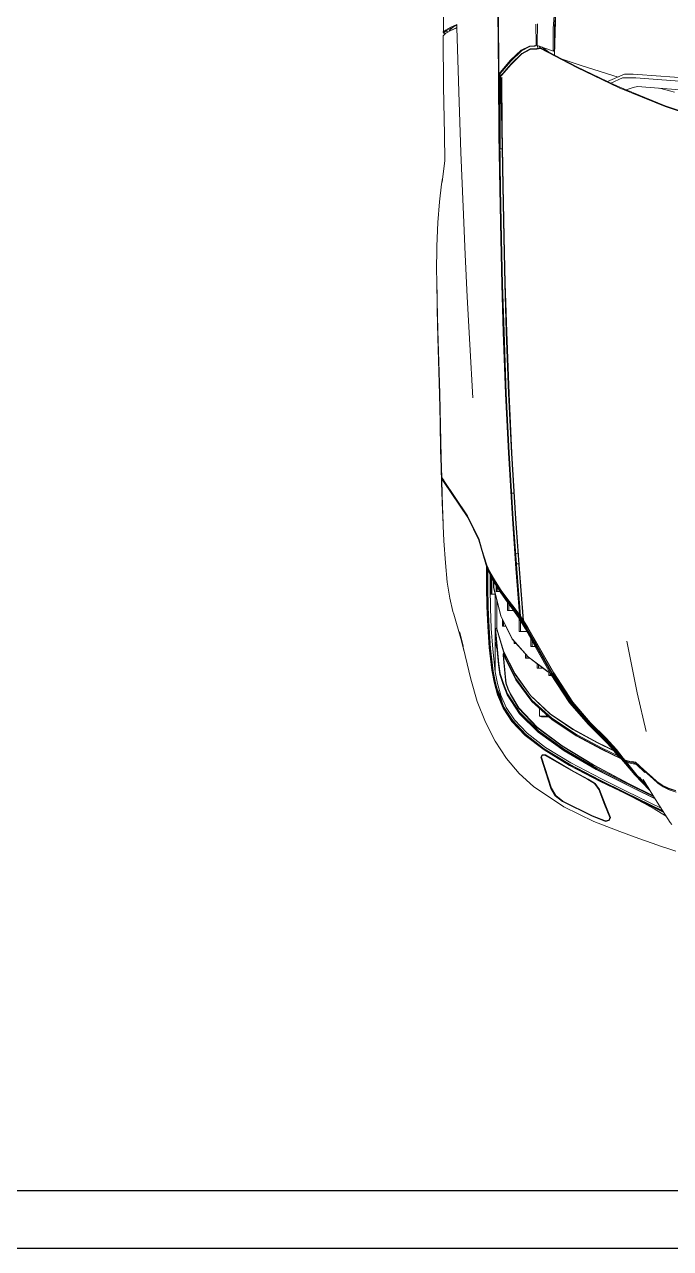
# Model space of a CAD drawing. Header units: millimetres. Extents: x -5354 to 175654, y 1543 to 8261111.
# Drawn here: x 16634 to 17742, y 8531 to 10633 of the extents above; entities that cross this region are included whole.
import ezdxf

# ---------------------------------------------------------------- set-up
doc = ezdxf.new("R2010")
doc.units = ezdxf.units.MM
doc.layers.add('Moveis', color=250, linetype='Continuous', lineweight=13)
doc.layers.add('Planta', color=7, linetype='Continuous')

msp = doc.modelspace()

# ---------------------------------------------------------------- linework, layer by layer
at = {"layer": 'Moveis', "extrusion": (2.24964e-32, 1.22465e-16, -1)}
for p, q in [((17352.5, 10622.6), (17351.7, 10964.1)), ((17544.4, 10671.1), (17541.2, 10625.9)), ((17446.9, 10545.9), (17446.1, 10656.1)), ((17448, 10552), (17447.1, 10651.1)), ((17545.5, 10658.1), (17543.4, 10580)), ((17543.4, 10629.6), (17545.5, 10658.1)), ((17356, 10623.1), (17352.4, 10619.6)), ((17352.4, 10619.6), (17352.5, 10622.6)), ((17352.4, 10619.6), (17353.8, 10617.3)), ((17352.4, 10613.5), (17356, 10617.1)), ((17357, 10622.1), (17353.4, 10618.5)), ((17353.4, 10618.5), (17354.8, 10616.3)), ((17354.8, 10616.3), (17353.8, 10617.3)), ((17354.2, 10617.2), (17355.8, 10616.9)), ((17364.3, 10627.8), (17356, 10623.1)), ((17356, 10617.1), (17364.3, 10621.7)), ((17357, 10618.1), (17356, 10617.1)), ((17365.3, 10626.8), (17357, 10622.1)), ((17357, 10618.1), (17365.3, 10622.7)), ((17358.8, 10620.3), (17357.5, 10622.4)), ((17360.4, 10620), (17358.8, 10620.3)), ((17370.7, 10629.2), (17362.4, 10622.6)), ((17362.4, 10622.6), (17363.5, 10621.7)), ((17375.6, 10632.8), (17364.3, 10627.8)), ((17364.3, 10621.7), (17375.8, 10627.2)), ((17375.6, 10631.4), (17365.3, 10626.8)), ((17365.3, 10622.7), (17375.7, 10627.7)), ((17375.6, 10632.9), (17375.6, 10631.4)), ((17375.7, 10627.7), (17375.6, 10631.4)), ((17375.7, 10627.7), (17379.1, 10516.9)), ((17511.5, 10633.6), (17511.6, 10599.2)), ((17513.8, 10599.6), (17513.9, 10633.9)), ((17541.2, 10625.9), (17541.2, 10589.8)), ((17543.4, 10629.6), (17543.3, 10593.3)), ((17352.4, 10610.5), (17352.4, 10613.5)), ((17352.9, 10526.4), (17352.4, 10610.5)), ((17354.8, 10616.3), (17355.1, 10616.2)), ((17508.6, 10596.1), (17500.5, 10595.6)), ((17511.5, 10596.4), (17508.6, 10596.1)), ((17508.6, 10596.1), (17508.9, 10595.6)), ((17509.7, 10596.2), (17508.9, 10595.6)), ((17513.8, 10599.7), (17511.5, 10596.4)), ((17511.6, 10599.2), (17511.5, 10596.4)), ((17513.8, 10596.7), (17513.8, 10599.6)), ((17516.8, 10595.6), (17513.8, 10596.7)), ((17514.2, 10596.6), (17514.5, 10591.7)), ((17538.3, 10587.9), (17516.8, 10595.6)), ((17486.1, 10588.7), (17467.9, 10571.3)), ((17486.6, 10587.7), (17468.6, 10570.1)), ((17468.7, 10564.1), (17486.8, 10582.1)), ((17469.2, 10565.4), (17487.2, 10583.3)), ((17500.5, 10595.6), (17486.1, 10588.7)), ((17500.8, 10594.9), (17486.6, 10587.7)), ((17486.8, 10582.1), (17501.6, 10589.8)), ((17487.2, 10583.3), (17501.8, 10591)), ((17508.9, 10595.6), (17500.8, 10594.9)), ((17501.6, 10589.8), (17513.2, 10590.4)), ((17501.8, 10591), (17513.2, 10591.5)), ((17513.2, 10591.5), (17514.5, 10591.7)), ((17513.2, 10590.4), (17519.2, 10591.4)), ((17514.5, 10591.7), (17519.1, 10592.6)), ((17519.1, 10592.6), (17517, 10595.5)), ((17533.3, 10585.2), (17519.1, 10592.6)), ((17519.2, 10591.4), (17581.9, 10558.8)), ((17533.3, 10585.2), (17522.1, 10593.7)), ((17556.7, 10573.1), (17533.3, 10585.2)), ((17541.2, 10586.9), (17538.3, 10587.9)), ((17541.2, 10589.8), (17541.2, 10586.9)), ((17543.3, 10589.4), (17541.2, 10586.9)), ((17543.3, 10593.3), (17543.3, 10589.4)), ((17543.3, 10580), (17543.3, 10589.4)), ((17467.9, 10571.3), (17449.9, 10550.4)), ((17468.6, 10570.1), (17450, 10548.4)), ((17469.2, 10565.4), (17450.8, 10544.2)), ((17452.7, 10545.7), (17468.7, 10564.1)), ((17556.7, 10573.1), (17589, 10562.2)), ((17581.8, 10560.1), (17556.7, 10573.1)), ((17634.4, 10535), (17581.8, 10560.1)), ((17581.9, 10558.8), (17654.3, 10524.2)), ((17589, 10562.2), (17652.3, 10542.6)), ((17446.9, 10545.9), (17448, 10443.8)), ((17448.1, 10548.2), (17448, 10552)), ((17449.9, 10550.4), (17448.1, 10548.2)), ((17448.3, 10546.3), (17448.1, 10548.2)), ((17450, 10548.4), (17448.3, 10546.3)), ((17448.3, 10546.3), (17449.4, 10444.3)), ((17450, 10548.4), (17450, 10419)), ((17450.8, 10543.6), (17452.7, 10545.7)), ((17450.8, 10544.2), (17450.8, 10543.6)), ((17451, 10540), (17450.8, 10543.6)), ((17450.8, 10543.6), (17450.9, 10539.3)), ((17453.1, 10452.9), (17450.9, 10539.3)), ((17452.9, 10542.1), (17453.6, 10454.9)), ((17634.4, 10535), (17663.6, 10547.5)), ((17639.8, 10532.3), (17634.4, 10535)), ((17659.8, 10541.2), (17639.8, 10532.3)), ((17659.8, 10541.2), (17675.2, 10541.5)), ((17663.6, 10547.5), (17678.3, 10547.5)), ((17675.2, 10541.5), (17683, 10541)), ((17678.3, 10547.5), (17686.1, 10547)), ((17683, 10541), (17780.4, 10533.9)), ((17686.1, 10547), (17780.7, 10539.9)), ((17352.9, 10526.4), (17354.5, 10443.6)), ((17379.1, 10516.9), (17382.7, 10413)), ((17654.1, 10525.5), (17639.8, 10532.3)), ((17666.4, 10520.4), (17654.1, 10525.5)), ((17654.3, 10524.2), (17733.1, 10491.8)), ((17666.4, 10520.4), (17668, 10521.1)), ((17733, 10493.1), (17666.4, 10520.4)), ((17678.4, 10524.8), (17668, 10521.1)), ((17686, 10526.1), (17678.4, 10524.8)), ((17780.4, 10519.1), (17686, 10526.1)), ((17723.4, 10523.3), (17749, 10516.6)), ((17821.7, 10463.9), (17733, 10493.1)), ((17733.1, 10491.8), (17821.9, 10462.7)), ((17454.5, 10355.1), (17453.1, 10452.9)), ((17455.1, 10356), (17453.6, 10454.9)), ((17355, 10399.1), (17354.5, 10443.6)), ((17448, 10443.8), (17449.4, 10350.2)), ((17449.4, 10444.3), (17449.5, 10437.2)), ((17449.5, 10437.2), (17450, 10442.8)), ((17449.5, 10437.2), (17449.5, 10437.2)), ((17449.5, 10437.2), (17450.8, 10350.8)), ((17382.7, 10413), (17386.3, 10319.7)), ((17450, 10419), (17449.8, 10418.9)), ((17453.6, 10419), (17450, 10419)), ((17355, 10399.1), (17350.4, 10362.2)), ((17351.1, 10368.1), (17349.4, 10358.5)), ((17349.4, 10358.5), (17345.9, 10328.3)), ((17449.4, 10350.2), (17451.1, 10264.5)), ((17450.8, 10350.8), (17452.4, 10265.1)), ((17456.2, 10267.8), (17454.5, 10355.1)), ((17456.8, 10268.4), (17455.1, 10356)), ((17345.9, 10328.3), (17343.2, 10292.6)), ((17386.3, 10319.7), (17389.9, 10237.9)), ((17343.2, 10292.6), (17341.1, 10251.9)), ((17451.1, 10264.5), (17452.9, 10186)), ((17452.4, 10265.1), (17454.3, 10186.5)), ((17458.1, 10187.7), (17456.2, 10267.8)), ((17458.8, 10187.9), (17456.8, 10268.4)), ((17341.1, 10251.9), (17341, 10207)), ((17389.9, 10237.9), (17393.3, 10165.2)), ((17341.2, 10196.6), (17341, 10207)), ((17341.8, 10158.4), (17341.2, 10196.6)), ((17341.2, 10196.6), (17341.9, 10144.4)), ((17452.9, 10186), (17455.4, 10104.6)), ((17454.3, 10186.5), (17456.7, 10104.9)), ((17460.5, 10105.1), (17458.1, 10187.7)), ((17461.2, 10105), (17458.8, 10187.9)), ((17341.8, 10158.4), (17343.2, 10107)), ((17341.8, 10156.5), (17341.8, 10158.4)), ((17393.3, 10165.2), (17397.7, 10083.2)), ((17341.9, 10143), (17341.9, 10144.4)), ((17343, 10095.5), (17341.9, 10143)), ((17343, 10095.5), (17345.7, 9997.6)), ((17343.2, 10107), (17344.9, 10053.6)), ((17455.4, 10104.6), (17459.3, 9998.6)), ((17456.7, 10104.9), (17460.6, 9998.9)), ((17464.5, 9998.9), (17460.5, 10105.1)), ((17465.3, 9998.7), (17461.2, 10105)), ((17403.2, 9991.7), (17397.7, 10083.2)), ((17344.9, 10053.6), (17346.5, 9998.9)), ((17346.8, 9949), (17345.7, 9997.6)), ((17346.5, 9998.9), (17347.9, 9943.7)), ((17459.3, 9998.6), (17464.2, 9897)), ((17460.6, 9998.9), (17465.5, 9897)), ((17469.4, 9896.8), (17464.5, 9998.9)), ((17470.2, 9896.5), (17465.3, 9998.7)), ((17347.9, 9901.8), (17346.8, 9949)), ((17347.9, 9943.7), (17349, 9889.5)), ((17347.9, 9901.8), (17348.6, 9873.2)), ((17349, 9889.4), (17349, 9889.5)), ((17349.8, 9854.7), (17349, 9889.4)), ((17464.2, 9897), (17471.1, 9784)), ((17465.5, 9897), (17472.4, 9783.5)), ((17476.3, 9783.7), (17469.4, 9896.8)), ((17477.1, 9783.6), (17470.2, 9896.5)), ((17349.7, 9857), (17348.6, 9873.2)), ((17348.6, 9871.3), (17348.7, 9869.5)), ((17349.3, 9846.4), (17348.6, 9871.3)), ((17348.7, 9871.3), (17348.6, 9871.3)), ((17348.7, 9869.5), (17348.8, 9869.6)), ((17348.7, 9869.5), (17349.9, 9852.5)), ((17350.4, 9813.7), (17349.3, 9846.4)), ((17349.8, 9854.7), (17349.7, 9857)), ((17352.9, 9850.5), (17349.8, 9854.7)), ((17350.7, 9853.5), (17349.9, 9852.5)), ((17349.9, 9852.5), (17352.8, 9848.2)), ((17350.5, 9825.3), (17349.9, 9852.5)), ((17350.7, 9853.5), (17353.3, 9850)), ((17352.8, 9848.2), (17394.3, 9786.3)), ((17394.2, 9788.9), (17352.9, 9850.5)), ((17350.5, 9825.3), (17351.6, 9789.4)), ((17469.7, 9827.7), (17473.6, 9827.7)), ((17350.5, 9811.5), (17350.4, 9813.7)), ((17352.2, 9774), (17350.5, 9811.5)), ((17352.2, 9774), (17351.5, 9792.4)), ((17352.2, 9774), (17351.6, 9789.4)), ((17413.2, 9749.8), (17394.2, 9788.9)), ((17394.3, 9786.2), (17394.3, 9786.3)), ((17394.3, 9786.2), (17413.4, 9746.9)), ((17471.1, 9784), (17477.2, 9698.3)), ((17472.4, 9783.5), (17478.6, 9697.7)), ((17482.5, 9697.8), (17476.3, 9783.7)), ((17483.3, 9697.6), (17477.1, 9783.6)), ((17352.3, 9773.1), (17352.2, 9774)), ((17352.4, 9771.5), (17352.3, 9773.1)), ((17352.4, 9771.5), (17353.5, 9746.1)), ((17353.5, 9746.1), (17356, 9708)), ((17419.3, 9729.5), (17413.2, 9749.8)), ((17413.4, 9746.9), (17425.7, 9706)), ((17425.7, 9706), (17419.3, 9729.5)), ((17426.9, 9704.3), (17419.3, 9729.5)), ((17480.6, 9724), (17476.7, 9723.8)), ((17356, 9708), (17359.3, 9675.1)), ((17425.7, 9706), (17426.7, 9702.6)), ((17427.6, 9702.7), (17426.7, 9702.6)), ((17426.7, 9702.6), (17426.8, 9668.3)), ((17429.3, 9699.3), (17426.9, 9704.3)), ((17428.1, 9667.2), (17428, 9702.1)), ((17428.5, 9696.9), (17429, 9699)), ((17428.5, 9696.9), (17429.8, 9694.1)), ((17428.7, 9664.7), (17428.5, 9696.9)), ((17429, 9699), (17432.7, 9691.1)), ((17429, 9666.4), (17429, 9695.9)), ((17432.5, 9692.7), (17429.3, 9699.3)), ((17429.8, 9694.1), (17432.3, 9688.9)), ((17432.7, 9691.9), (17431, 9695.8)), ((17440.4, 9678.8), (17432.5, 9692.7)), ((17432.7, 9692.4), (17432.7, 9691.9)), ((17434, 9688.7), (17432.7, 9691.9)), ((17432.7, 9691.9), (17432.7, 9691.1)), ((17477.2, 9698.3), (17483.4, 9619.2)), ((17478, 9706.6), (17481.9, 9706.6)), ((17478.6, 9697.7), (17485, 9616.4)), ((17482.5, 9697.8), (17489.4, 9609.1)), ((17483.3, 9697.6), (17490.2, 9609.2)), ((17359.3, 9675.1), (17363.6, 9647.3)), ((17432.3, 9688.9), (17440, 9674.6)), ((17432.7, 9691.1), (17433.1, 9690.4)), ((17432.7, 9688.2), (17432.7, 9681.2)), ((17432.7, 9681.2), (17432.7, 9681.2)), ((17432.7, 9681.2), (17432.7, 9665.2)), ((17433.1, 9690.4), (17433.3, 9689.9)), ((17433.3, 9689.9), (17434, 9688.7)), ((17434.2, 9688.3), (17434, 9688.7)), ((17434, 9685.8), (17434, 9654.2)), ((17434.2, 9688.3), (17440.6, 9676.4)), ((17436, 9682), (17436, 9654.2)), ((17438.6, 9666), (17438.6, 9677.2)), ((17439.3, 9666), (17439.3, 9676)), ((17440, 9674.6), (17451, 9656.8)), ((17451.7, 9660.9), (17440.4, 9678.8)), ((17440.6, 9676.4), (17451.6, 9658.4)), ((17426.8, 9668.3), (17427.4, 9633.3)), ((17428.7, 9632.2), (17428.1, 9667.2)), ((17429.4, 9628.3), (17428.7, 9664.7)), ((17429.6, 9631.3), (17429, 9666.4)), ((17432.7, 9665.2), (17433.3, 9630.1)), ((17441.6, 9654.2), (17434, 9654.2)), ((17450.9, 9617.4), (17438.6, 9666)), ((17451.4, 9617.4), (17439.3, 9666)), ((17441.4, 9521.2), (17441.4, 9654.2)), ((17441.5, 9654.2), (17441.5, 9596.4)), ((17443, 9669.7), (17443, 9659.2)), ((17449.5, 9659.2), (17443, 9659.2)), ((17445, 9666.5), (17445, 9659.2)), ((17451, 9656.8), (17462.3, 9641.4)), ((17462.1, 9641.1), (17451.2, 9656.5)), ((17451.6, 9658.4), (17462.9, 9642.9)), ((17463.3, 9645.4), (17451.7, 9660.9)), ((17452.6, 9659.6), (17451.7, 9660.9)), ((17452.6, 9659.6), (17464, 9644.1)), ((17363.6, 9647.3), (17368.9, 9624.7)), ((17427.4, 9633.3), (17428.9, 9598.7)), ((17430.1, 9597.8), (17428.7, 9632.2)), ((17431.1, 9596.8), (17429.6, 9631.3)), ((17433.3, 9630.1), (17434.8, 9595.5)), ((17444.2, 9594.9), (17444.2, 9644)), ((17462.9, 9640), (17462.1, 9641.1)), ((17462.3, 9641.4), (17472.9, 9627.7)), ((17462.9, 9642.9), (17473.4, 9629.3)), ((17462.9, 9640), (17462.9, 9626.3)), ((17472.2, 9627.7), (17462.9, 9640)), ((17474, 9631.8), (17463.3, 9645.4)), ((17464, 9644.1), (17474.6, 9630.4)), ((17464.9, 9637.3), (17464.9, 9626.3)), ((17473.4, 9629.3), (17483.6, 9615.4)), ((17480.4, 9623.2), (17474, 9631.8)), ((17474.6, 9630.4), (17485, 9616.4)), ((17368.9, 9624.7), (17370.5, 9620)), ((17382.4, 9578), (17370.5, 9620)), ((17430.7, 9595.7), (17429.4, 9628.3)), ((17470.8, 9577.3), (17450.9, 9617.4)), ((17471.2, 9577.3), (17451.4, 9617.4)), ((17454, 9611.2), (17454, 9599.4)), ((17473.2, 9626.3), (17462.9, 9626.3)), ((17473.2, 9626.3), (17472.2, 9627.7)), ((17472.9, 9627.7), (17483.3, 9613.3)), ((17481.7, 9614.2), (17473.2, 9626.3)), ((17483.4, 9619.2), (17480.4, 9623.2)), ((17492.9, 9595.3), (17481.7, 9614.2)), ((17482.9, 9612.2), (17482.9, 9590.4)), ((17483.3, 9613.3), (17494.8, 9594.3)), ((17485, 9616.4), (17483.4, 9619.2)), ((17483.6, 9615.4), (17495.3, 9596.1)), ((17484.9, 9608.8), (17484.9, 9590.4)), ((17485, 9616.4), (17489.4, 9609.1)), ((17489.4, 9609.1), (17496.9, 9597)), ((17497.7, 9597.1), (17490.2, 9609.2)), ((17399.5, 9508.4), (17380.5, 9589.8)), ((17380.7, 9588.5), (17386.3, 9564.9)), ((17428.9, 9598.7), (17431.3, 9562.9)), ((17432.6, 9562.1), (17430.1, 9597.8)), ((17433.3, 9558.6), (17430.7, 9595.7)), ((17433.5, 9561.1), (17431.1, 9596.8)), ((17434.8, 9595.5), (17437.2, 9559.7)), ((17447, 9532.9), (17441.5, 9596.4)), ((17442.5, 9596), (17442, 9595.6)), ((17442, 9595.6), (17447.5, 9532.5)), ((17447.5, 9534.5), (17442.1, 9596.3)), ((17444.1, 9594.5), (17442.5, 9596)), ((17456, 9555.3), (17444.1, 9594.5)), ((17444.2, 9594.9), (17456.2, 9555.3)), ((17459.8, 9599.4), (17454, 9599.4)), ((17456, 9607.2), (17456, 9599.4)), ((17495.6, 9590.4), (17482.9, 9590.4)), ((17504.8, 9574), (17492.9, 9595.3)), ((17494.8, 9594.3), (17512.9, 9562.9)), ((17495.3, 9596.1), (17512.8, 9565.7)), ((17496.9, 9597), (17514.5, 9566.5)), ((17515.5, 9566.3), (17497.7, 9597.1)), ((17382.4, 9578), (17388.5, 9555.6)), ((17444.8, 9558), (17441.4, 9573.5)), ((17498.1, 9546.9), (17470.8, 9577.3)), ((17498.3, 9546.9), (17471.2, 9577.3)), ((17473.9, 9573.8), (17473.9, 9569.5)), ((17477.8, 9569.5), (17473.9, 9569.5)), ((17475.9, 9571.6), (17475.9, 9569.5)), ((17502.8, 9577.5), (17502.8, 9564.5)), ((17504.8, 9574), (17504.8, 9564.5)), ((17510.1, 9564.5), (17504.8, 9574)), ((17512.8, 9565.7), (17539.8, 9518.3)), ((17514.5, 9566.5), (17541.5, 9519.1)), ((17542.3, 9519.1), (17515.5, 9566.3)), ((17667.5, 9573.5), (17685.4, 9485.2)), ((17431.3, 9562.9), (17435.5, 9523.9)), ((17436.8, 9523.2), (17432.6, 9562.1)), ((17437.3, 9522.1), (17433.3, 9558.6)), ((17437.8, 9522.3), (17433.5, 9561.1)), ((17437.2, 9559.7), (17441.4, 9521.2)), ((17455.6, 9553.5), (17455.4, 9551.5)), ((17455.4, 9551.5), (17455.5, 9550.6)), ((17455.4, 9549.5), (17455.4, 9551.5)), ((17458.4, 9512.5), (17455.4, 9549.5)), ((17456.8, 9551.3), (17455.6, 9553.5)), ((17455.9, 9548.9), (17456, 9550.3)), ((17459, 9512), (17455.9, 9548.9)), ((17475.4, 9517.3), (17456, 9555.3)), ((17456, 9550.3), (17456.8, 9548.9)), ((17456.2, 9555.3), (17475.6, 9517.4)), ((17459.4, 9544.8), (17456.8, 9551.3)), ((17456.8, 9549.3), (17456.8, 9551.3)), ((17456.8, 9548.9), (17456.8, 9549.3)), ((17456.8, 9549.3), (17459.4, 9542.8)), ((17456.8, 9548.9), (17459.2, 9542.8)), ((17477.1, 9509.6), (17459.4, 9544.8)), ((17493.8, 9551.6), (17493.8, 9544.5)), ((17501.2, 9544.5), (17493.8, 9544.5)), ((17495.8, 9549.4), (17495.8, 9544.5)), ((17501.2, 9544.5), (17498.1, 9546.9)), ((17532, 9521.4), (17498.3, 9546.9)), ((17513.8, 9535), (17501.2, 9544.5)), ((17510.1, 9564.5), (17502.8, 9564.5)), ((17536.6, 9517.4), (17510.1, 9564.5)), ((17512.9, 9562.9), (17539, 9517.3)), ((17435.5, 9523.9), (17439.5, 9503.1)), ((17449.7, 9516.6), (17447, 9532.9)), ((17450.2, 9518.3), (17447.5, 9534.5)), ((17447.5, 9532.5), (17450.2, 9516.3)), ((17459.2, 9542.8), (17476.8, 9507.5)), ((17459.4, 9542.8), (17477.1, 9507.6)), ((17513.8, 9535), (17513.8, 9527.6)), ((17531.9, 9521.3), (17513.8, 9535)), ((17523.6, 9527.6), (17513.8, 9527.6)), ((17515.8, 9533.5), (17515.8, 9527.6)), ((17410.3, 9470.1), (17399.5, 9508.4)), ((17440.9, 9502.7), (17436.8, 9523.2)), ((17441.9, 9499), (17437.3, 9522.1)), ((17441.8, 9501.9), (17437.8, 9522.3)), ((17439.5, 9503.1), (17445.7, 9481.4)), ((17447.1, 9481.5), (17440.9, 9502.7)), ((17441.4, 9521.2), (17445.3, 9501.2)), ((17455.3, 9499.2), (17449.7, 9516.6)), ((17455.8, 9501.1), (17450.2, 9518.3)), ((17450.2, 9516.3), (17455.8, 9499.1)), ((17459.9, 9501.7), (17458.4, 9512.5)), ((17460.4, 9501.3), (17459, 9512)), ((17502, 9480.1), (17475.4, 9517.3)), ((17475.6, 9517.4), (17502.3, 9480.3)), ((17476.8, 9507.5), (17504.2, 9469.9)), ((17504.5, 9472.1), (17477.1, 9509.6)), ((17477.1, 9507.6), (17504.5, 9470.1)), ((17535.4, 9519.5), (17531.9, 9521.3)), ((17535.3, 9519.6), (17532, 9521.4)), ((17533.7, 9520.4), (17533.7, 9514.6)), ((17538.3, 9514.6), (17533.7, 9514.6)), ((17535.7, 9518.9), (17535.7, 9514.6)), ((17569, 9467.5), (17536.6, 9517.4)), ((17539, 9517.3), (17571.1, 9467.6)), ((17539.8, 9518.3), (17572, 9468.5)), ((17541.5, 9519.1), (17573.6, 9469.4)), ((17574.6, 9469), (17542.3, 9519.1)), ((17447.9, 9480.9), (17441.8, 9501.9)), ((17453.7, 9467), (17444.8, 9491.8)), ((17449.9, 9480.2), (17444.8, 9491.8)), ((17445.3, 9501.2), (17451.2, 9480.7)), ((17445.7, 9481.4), (17455.3, 9458.8)), ((17455.2, 9462.6), (17447.1, 9481.5)), ((17462.2, 9481.5), (17455.3, 9499.2)), ((17462.6, 9483.5), (17455.8, 9501.1)), ((17455.8, 9499.1), (17462.6, 9481.5)), ((17463.1, 9492), (17459.9, 9501.7)), ((17463.6, 9491.8), (17460.4, 9501.3)), ((17483.4, 9448.9), (17462.2, 9481.5)), ((17483.8, 9451), (17462.6, 9483.5)), ((17462.6, 9481.5), (17483.8, 9449)), ((17467.3, 9483.2), (17463.1, 9492)), ((17467.8, 9483.2), (17463.6, 9491.8)), ((17481.7, 9458.9), (17467.3, 9483.2)), ((17482.2, 9459.1), (17467.8, 9483.2)), ((17685.4, 9485.2), (17700.5, 9418.6)), ((17424.8, 9434.5), (17410.3, 9470.1)), ((17455.7, 9461), (17447.8, 9480.4)), ((17452.8, 9469.6), (17447.9, 9480.9)), ((17449.9, 9480.2), (17455.7, 9461)), ((17451.2, 9480.7), (17460.3, 9459.9)), ((17453.7, 9467), (17455.7, 9461)), ((17457.1, 9459.5), (17453.9, 9466.9)), ((17456.4, 9459.7), (17455.4, 9462.2)), ((17470.5, 9437.6), (17455.7, 9461)), ((17535.4, 9448.8), (17502, 9480.1)), ((17502.3, 9480.3), (17535.7, 9449.1)), ((17504.2, 9469.9), (17538.7, 9439.3)), ((17538.9, 9441.6), (17504.5, 9472.1)), ((17504.5, 9470.1), (17538.9, 9439.6)), ((17600.9, 9430.9), (17569, 9467.5)), ((17571.1, 9467.6), (17602, 9431.5)), ((17572, 9468.5), (17603.4, 9431.9)), ((17573.6, 9469.4), (17604.9, 9432.9)), ((17605.2, 9433.3), (17574.6, 9469)), ((17455.3, 9458.8), (17470.3, 9435.6)), ((17470.9, 9437.2), (17456.4, 9459.7)), ((17471.6, 9437.2), (17457.1, 9459.5)), ((17460.3, 9459.9), (17474.5, 9438.4)), ((17512.9, 9425.7), (17481.7, 9458.9)), ((17513.3, 9426), (17482.2, 9459.1)), ((17515.2, 9417.4), (17483.4, 9448.9)), ((17515.6, 9419.6), (17483.8, 9451)), ((17483.8, 9449), (17515.6, 9417.7)), ((17517.8, 9444.8), (17517.8, 9457.8)), ((17520.8, 9443.8), (17517.8, 9444.8)), ((17517.8, 9444.8), (17532.4, 9444.8)), ((17520.8, 9443.8), (17533.5, 9443.8)), ((17529.8, 9444.8), (17529.8, 9447.1)), ((17575, 9422), (17535.4, 9448.8)), ((17535.7, 9449.1), (17575.3, 9422.5)), ((17580.9, 9413.6), (17538.9, 9441.6)), ((17538.9, 9439.6), (17580.9, 9411.6)), ((17441.6, 9401.7), (17424.8, 9434.5)), ((17470.3, 9435.6), (17492.8, 9411.8)), ((17492.7, 9413.8), (17470.5, 9437.6)), ((17493, 9413.6), (17470.9, 9437.2)), ((17493.7, 9413.8), (17471.6, 9437.2)), ((17474.5, 9438.4), (17496.2, 9415.7)), ((17556.2, 9393.5), (17512.9, 9425.7)), ((17556.6, 9393.7), (17513.3, 9426)), ((17560.3, 9387.7), (17515.6, 9419.6)), ((17538.7, 9439.3), (17580.6, 9411.1)), ((17616.9, 9398.8), (17575, 9422)), ((17575.3, 9422.5), (17617.2, 9399.4)), ((17626.9, 9405.5), (17600.9, 9430.9)), ((17602, 9431.5), (17628.1, 9406)), ((17603.4, 9431.9), (17629.6, 9406.5)), ((17604.9, 9432.9), (17631, 9407.5)), ((17631.8, 9407.1), (17605.2, 9433.3)), ((17460.7, 9372.1), (17441.6, 9401.7)), ((17524.9, 9388.8), (17492.7, 9413.8)), ((17492.8, 9411.8), (17525.3, 9386.8)), ((17525.1, 9388.6), (17493, 9413.6)), ((17525.7, 9389), (17493.7, 9413.8)), ((17496.2, 9415.7), (17527.9, 9391.2)), ((17560, 9385.5), (17515.2, 9417.4)), ((17515.6, 9417.7), (17560.3, 9385.7)), ((17580.6, 9411.1), (17624.6, 9387.4)), ((17624.9, 9390), (17580.9, 9413.6)), ((17580.9, 9411.6), (17624.9, 9388)), ((17644.9, 9385.5), (17616.9, 9398.8)), ((17617.2, 9399.4), (17645.5, 9386)), ((17645.5, 9386), (17626.9, 9405.5)), ((17628.1, 9406), (17646.6, 9386.2)), ((17629.6, 9406.5), (17648.2, 9386.5)), ((17631, 9407.5), (17649.7, 9387.4)), ((17649.8, 9387.6), (17631.8, 9407.1)), ((17522, 9378.5), (17519.7, 9374.5)), ((17520.7, 9374.3), (17522.7, 9377.7)), ((17522.1, 9377.2), (17520.7, 9374.3)), ((17521.2, 9377), (17521.5, 9376)), ((17527.7, 9378.4), (17522, 9378.5)), ((17522.1, 9377.2), (17522.8, 9378.5)), ((17522.7, 9377.7), (17523.1, 9378.5)), ((17522.7, 9377.7), (17527.5, 9377.6)), ((17568.5, 9362.1), (17524.9, 9388.8)), ((17525.1, 9388.6), (17525.1, 9388.6)), ((17568.6, 9362.2), (17525.1, 9388.6)), ((17525.3, 9386.8), (17568.9, 9360.4)), ((17569.1, 9362.5), (17525.7, 9389)), ((17527.5, 9377.6), (17527.9, 9378.3)), ((17527.5, 9377.6), (17571.2, 9351.9)), ((17527.9, 9378.3), (17527.7, 9378.4)), ((17527.9, 9391.2), (17571.1, 9364.9)), ((17571.6, 9352.5), (17527.9, 9378.3)), ((17610.1, 9361), (17556.2, 9393.5)), ((17610.4, 9361.2), (17556.6, 9393.7)), ((17615, 9353.4), (17560, 9385.5)), ((17615.2, 9355.6), (17560.3, 9387.7)), ((17560.3, 9385.7), (17615.2, 9353.6)), ((17624.6, 9387.4), (17657.7, 9371.5)), ((17652.3, 9376.6), (17624.9, 9390)), ((17624.9, 9388), (17655.1, 9373.3)), ((17655.1, 9373.3), (17644.9, 9385.5)), ((17657.7, 9371.5), (17645.5, 9386)), ((17646.6, 9386.2), (17662, 9367.3)), ((17648.2, 9386.5), (17664, 9367)), ((17649.7, 9387.4), (17661.4, 9372.9)), ((17661.2, 9373), (17649.8, 9387.6)), ((17482.7, 9346.2), (17460.7, 9372.1)), ((17519.7, 9374.5), (17537.1, 9320.9)), ((17538, 9321.1), (17520.7, 9374.3)), ((17621.5, 9334.2), (17568.5, 9362.1)), ((17621.4, 9334.5), (17568.6, 9362.2)), ((17568.6, 9362.2), (17621.4, 9333.9)), ((17621.7, 9332.8), (17568.6, 9362.2)), ((17568.9, 9360.4), (17621.7, 9332.8)), ((17621.9, 9334.8), (17569.1, 9362.5)), ((17571.1, 9364.9), (17623.8, 9337.1)), ((17671, 9328.6), (17610.1, 9361)), ((17671.2, 9328.8), (17610.4, 9361.2)), ((17677.7, 9323.9), (17615.2, 9355.6)), ((17657.7, 9371.5), (17674.2, 9352.6)), ((17661.6, 9372.6), (17661.4, 9372.9)), ((17661.7, 9372.4), (17661.6, 9372.6)), ((17664, 9369.5), (17661.7, 9372.4)), ((17662, 9367.3), (17681, 9344.3)), ((17664.4, 9369.1), (17664, 9369.5)), ((17664, 9369.5), (17667.1, 9368.9)), ((17664, 9367), (17682.8, 9344.3)), ((17664.4, 9369.1), (17665.6, 9367.6)), ((17668.5, 9368.3), (17664.4, 9369.1)), ((17665.6, 9367.6), (17669.7, 9366.7)), ((17667.1, 9365.6), (17665.6, 9367.6)), ((17670.2, 9364.9), (17667.1, 9365.6)), ((17685.3, 9342.8), (17667.1, 9365.6)), ((17677.8, 9366.5), (17668.5, 9368.3)), ((17669.7, 9366.7), (17678.4, 9364.9)), ((17678.4, 9363.2), (17670.2, 9364.9)), ((17676.9, 9367.1), (17682.5, 9365.6)), ((17683.3, 9364.9), (17677.8, 9366.5)), ((17678.4, 9364.9), (17684.2, 9363.3)), ((17684, 9361.6), (17678.4, 9363.2)), ((17682.5, 9365.6), (17696.8, 9352.8)), ((17698.3, 9348.3), (17684, 9361.6)), ((17684.2, 9363.3), (17698.6, 9350.1)), ((17507.2, 9324.1), (17482.7, 9346.2)), ((17571.2, 9351.9), (17600.6, 9336.3)), ((17601.1, 9336.9), (17571.6, 9352.5)), ((17600.6, 9336.3), (17612.2, 9329)), ((17612.9, 9329.5), (17601.1, 9336.9)), ((17677.5, 9321.7), (17615, 9353.4)), ((17615.2, 9353.6), (17677.7, 9321.9)), ((17621.4, 9334.5), (17729.7, 9281.5)), ((17664.5, 9313.9), (17621.9, 9334.8)), ((17623.8, 9337.1), (17666.3, 9316.2)), ((17681, 9344.3), (17706.5, 9317.9)), ((17682.8, 9344.3), (17701.7, 9324.8)), ((17704, 9322.2), (17685.3, 9342.8)), ((17704.4, 9321.7), (17689.2, 9340.3)), ((17695.4, 9336), (17719.8, 9297.4)), ((17696.8, 9352.8), (17711, 9340.1)), ((17698.6, 9350.1), (17712.8, 9337.2)), ((17711, 9340.1), (17718.8, 9332.8)), ((17712.8, 9337.2), (17720.6, 9329.7)), ((17559.4, 9289), (17507.2, 9324.1)), ((17537.1, 9320.9), (17544.7, 9308.1)), ((17545.5, 9308.5), (17538, 9321.1)), ((17612.2, 9329), (17619.4, 9318.9)), ((17620.3, 9319.2), (17612.9, 9329.5)), ((17619.4, 9318.9), (17629.4, 9293.4)), ((17630.3, 9293.7), (17620.3, 9319.2)), ((17621.4, 9333.9), (17663.6, 9312.7)), ((17667.7, 9310.7), (17621.4, 9333.9)), ((17665, 9312.8), (17621.5, 9334.2)), ((17621.7, 9332.8), (17667.7, 9310.7)), ((17655.1, 9316.7), (17663.8, 9312.4)), ((17729.3, 9282.1), (17664.5, 9313.9)), ((17666.3, 9316.2), (17726.5, 9286.6)), ((17713.4, 9307.5), (17671, 9328.6)), ((17713.1, 9308), (17671.2, 9328.8)), ((17716.3, 9303), (17677.5, 9321.7)), ((17714.2, 9306.3), (17677.7, 9323.9)), ((17677.7, 9321.9), (17716, 9303.4)), ((17706.5, 9317.9), (17707.4, 9317)), ((17718.8, 9332.8), (17720, 9331.7)), ((17718.8, 9332.8), (17728.1, 9326.5)), ((17729.1, 9325.4), (17720, 9331.7)), ((17720.6, 9329.7), (17729.8, 9323.4)), ((17728.1, 9326.5), (17738.8, 9321.4)), ((17728.2, 9324.5), (17728.2, 9326.1)), ((17739.6, 9320.3), (17729.1, 9325.4)), ((17729.8, 9323.4), (17740.4, 9318.3)), ((17736.2, 9322), (17736.2, 9320.3)), ((17738.8, 9321.4), (17750.8, 9317.4)), ((17751.6, 9316.4), (17739.6, 9320.3)), ((17740.4, 9318.3), (17752.4, 9314.3)), ((17544.7, 9308.1), (17557.3, 9298.1)), ((17557.8, 9298.7), (17545.5, 9308.5)), ((17557.3, 9298.1), (17608.1, 9273)), ((17608.5, 9273.7), (17557.8, 9298.7)), ((17629.4, 9293.4), (17638.3, 9271)), ((17639.4, 9270.9), (17630.3, 9293.7)), ((17663.6, 9312.7), (17729.9, 9281.2)), ((17730.9, 9279.6), (17663.6, 9312.7)), ((17663.8, 9312.4), (17697.7, 9295.1)), ((17730.1, 9280.9), (17665, 9312.8)), ((17683.5, 9302.3), (17710.8, 9287.8)), ((17714.1, 9285.6), (17700.7, 9293.2)), ((17719.8, 9297.4), (17741.8, 9262.2)), ((17610.9, 9264.1), (17559.4, 9289)), ((17608.1, 9273), (17630.7, 9264.1)), ((17630.7, 9265), (17608.5, 9273.7)), ((17637.7, 9268.6), (17639, 9271.9)), ((17638.3, 9271), (17638.6, 9272.8)), ((17726.5, 9278.3), (17714.1, 9285.6)), ((17726.5, 9278.3), (17734.9, 9273.2)), ((17655.4, 9246.9), (17610.9, 9264.1)), ((17636.5, 9266.4), (17630.7, 9265)), ((17630.7, 9264.1), (17637.3, 9265.7)), ((17630.7, 9264.1), (17630.7, 9265)), ((17630.7, 9265), (17630.7, 9265)), ((17638.3, 9271), (17636.5, 9266.4)), ((17637.3, 9265.7), (17639.4, 9270.9)), ((17637.7, 9268.6), (17637.3, 9265.7)), ((17637.3, 9268.5), (17637.7, 9268.6)), ((17744.6, 9258.6), (17741.8, 9262.2)), ((17688.3, 9235), (17655.4, 9246.9)), ((17711.1, 9226.9), (17688.3, 9235)), ((17727.2, 9221.3), (17711.1, 9226.9)), ((17739.7, 9217.1), (17727.2, 9221.3)), ((17751.3, 9213.3), (17739.7, 9217.1))]:
    msp.add_line(p, q, dxfattribs=at)
at = {"layer": 'Planta'}
for p, q in [((13842.1, 8630.2), (19422.1, 8630.2)), ((19422.1, 8530.6), (13841.4, 8530.6))]:
    msp.add_line(p, q, dxfattribs=at)

doc.saveas('drawing.dxf')
